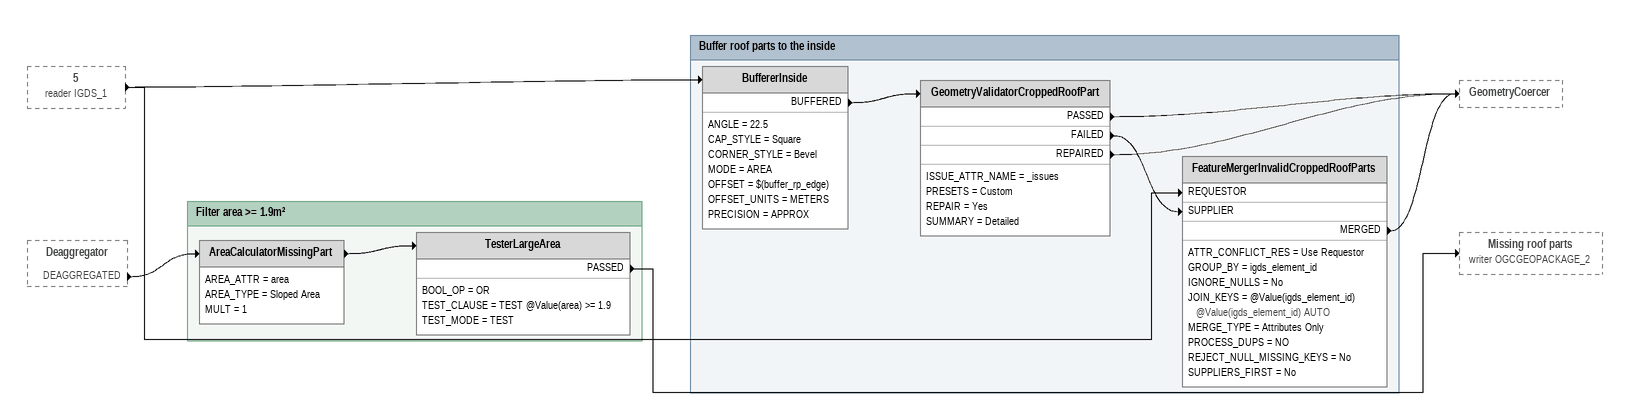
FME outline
5 (reader IGDS_1) [outside]
    -> FeatureMergerInvalidCroppedRoofParts [REQUESTOR]
    -> BuffererInside
Deaggregator [outside]
    DEAGGREGATED -> AreaCalculatorMissingPart

Bookmark: Buffer roof parts to the inside
BuffererInside
    ANGLE = 22.5
    CAP_STYLE = Square
    CORNER_STYLE = Bevel
    MODE = AREA
    OFFSET = $(buffer_rp_edge)
    OFFSET_UNITS = METERS
    PRECISION = APPROX
    BUFFERED -> GeometryValidatorCroppedRoofPart
GeometryValidatorCroppedRoofPart
    ISSUE_ATTR_NAME = _issues
    PRESETS = Custom
    REPAIR = Yes
    SUMMARY = Detailed
    PASSED -> GeometryCoercer
    FAILED -> FeatureMergerInvalidCroppedRoofParts [SUPPLIER]
    REPAIRED -> GeometryCoercer
FeatureMergerInvalidCroppedRoofParts
    ATTR_CONFLICT_RES = Use Requestor
    GROUP_BY = igds_element_id
    IGNORE_NULLS = No
    JOIN_KEYS = @Value(igds_element_id) @Value(igds_element_id) AUTO
    MERGE_TYPE = Attributes Only
    PROCESS_DUPS = NO
    REJECT_NULL_MISSING_KEYS = No
    SUPPLIERS_FIRST = No
    MERGED -> GeometryCoercer

Bookmark: Filter area >= 1.9m²
AreaCalculatorMissingPart
    AREA_ATTR = area
    AREA_TYPE = Sloped Area
    MULT = 1
    -> TesterLargeArea
TesterLargeArea
    BOOL_OP = OR
    TEST_CLAUSE = TEST @Value(area) >= 1.9
    TEST_MODE = TEST
    PASSED -> Missing roof parts (writer OGCGEOPACKAGE_2)
